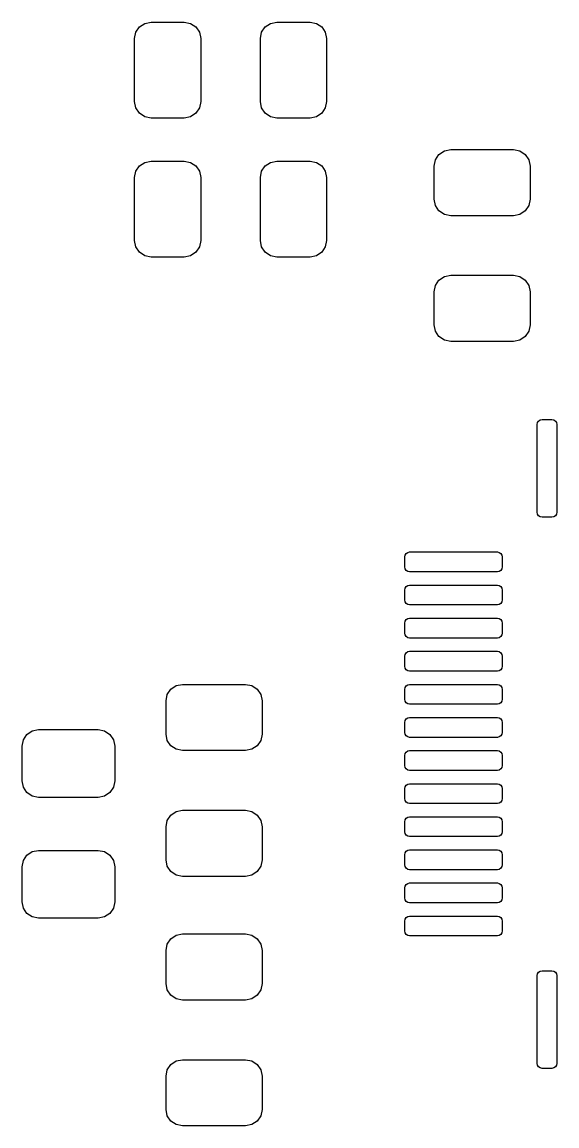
# Model space of a CAD drawing. Extents: x 0.07 to 2.75, y -2.34 to -0.07.
# Drawn here: x 0.733 to 1.051, y -1.926 to -1.27 of the extents above; entities that cross this region are included whole.
import ezdxf

# ---------------------------------------------------------------- set-up
doc = ezdxf.new("R2010")
doc.units = 0
doc.header["$MEASUREMENT"] = 0
doc.layers.add('BLACK', color=7, linetype='CONTINUOUS')

msp = doc.modelspace()

# ---------------------------------------------------------------- linework, layer by layer
at = {"layer": 'BLACK', "linetype": 'CONTINUOUS'}
for p, q in [((0.800749, -1.27596), (0.802883, -1.27276)), ((0.802883, -1.27276), (0.806076, -1.27063)), ((0.806076, -1.27063), (0.809843, -1.26988)), ((0.809843, -1.26988), (0.829528, -1.26988)), ((0.829528, -1.26988), (0.833294, -1.27063)), ((0.833294, -1.27063), (0.836487, -1.27276)), ((0.836487, -1.27276), (0.838621, -1.27596)), ((0.875552, -1.27596), (0.877686, -1.27276)), ((0.877686, -1.27276), (0.880879, -1.27063)), ((0.880879, -1.27063), (0.884646, -1.26988)), ((0.884646, -1.26988), (0.904331, -1.26988)), ((0.904331, -1.26988), (0.908097, -1.27063)), ((0.908097, -1.27063), (0.91129, -1.27276)), ((0.91129, -1.27276), (0.913424, -1.27596)), ((0.8, -1.27972), (0.800749, -1.27596)), ((0.8, -1.31713), (0.8, -1.27972)), ((0.838621, -1.27596), (0.83937, -1.27972)), ((0.83937, -1.27972), (0.83937, -1.31713)), ((0.874803, -1.27972), (0.875552, -1.27596)), ((0.874803, -1.31713), (0.874803, -1.27972)), ((0.913424, -1.27596), (0.914173, -1.27972)), ((0.914173, -1.27972), (0.914173, -1.31713)), ((0.800749, -1.32089), (0.8, -1.31713)), ((0.83937, -1.31713), (0.838621, -1.32089)), ((0.875552, -1.32089), (0.874803, -1.31713)), ((0.914173, -1.31713), (0.913424, -1.32089)), ((0.802883, -1.32409), (0.800749, -1.32089)), ((0.806076, -1.32622), (0.802883, -1.32409)), ((0.836487, -1.32409), (0.833294, -1.32622)), ((0.838621, -1.32089), (0.836487, -1.32409)), ((0.877686, -1.32409), (0.875552, -1.32089)), ((0.880879, -1.32622), (0.877686, -1.32409)), ((0.91129, -1.32409), (0.908097, -1.32622)), ((0.913424, -1.32089), (0.91129, -1.32409)), ((0.809843, -1.32697), (0.806076, -1.32622)), ((0.829528, -1.32697), (0.809843, -1.32697)), ((0.833294, -1.32622), (0.829528, -1.32697)), ((0.884646, -1.32697), (0.880879, -1.32622)), ((0.904331, -1.32697), (0.884646, -1.32697)), ((0.908097, -1.32622), (0.904331, -1.32697)), ((0.984226, -1.34642), (0.987992, -1.34567)), ((0.987992, -1.34567), (1.02539, -1.34567)), ((1.02539, -1.34567), (1.02916, -1.34642)), ((0.97815, -1.35551), (0.978899, -1.35175)), ((0.978899, -1.35175), (0.981032, -1.34855)), ((0.981032, -1.34855), (0.984226, -1.34642)), ((1.02916, -1.34642), (1.03235, -1.34855)), ((1.03235, -1.34855), (1.03449, -1.35175)), ((1.03449, -1.35175), (1.03524, -1.35551)), ((0.8, -1.3624), (0.800749, -1.35864)), ((0.800749, -1.35864), (0.802883, -1.35544)), ((0.802883, -1.35544), (0.806076, -1.35331)), ((0.806076, -1.35331), (0.809843, -1.35256)), ((0.809843, -1.35256), (0.829528, -1.35256)), ((0.829528, -1.35256), (0.833294, -1.35331)), ((0.833294, -1.35331), (0.836487, -1.35544)), ((0.836487, -1.35544), (0.838621, -1.35864)), ((0.838621, -1.35864), (0.83937, -1.3624)), ((0.874803, -1.3624), (0.875552, -1.35864)), ((0.875552, -1.35864), (0.877686, -1.35544)), ((0.877686, -1.35544), (0.880879, -1.35331)), ((0.880879, -1.35331), (0.884646, -1.35256)), ((0.884646, -1.35256), (0.904331, -1.35256)), ((0.904331, -1.35256), (0.908097, -1.35331)), ((0.908097, -1.35331), (0.91129, -1.35544)), ((0.91129, -1.35544), (0.913424, -1.35864)), ((0.913424, -1.35864), (0.914173, -1.3624)), ((0.97815, -1.3752), (0.97815, -1.35551)), ((1.03524, -1.35551), (1.03524, -1.3752)), ((0.8, -1.3998), (0.8, -1.3624)), ((0.83937, -1.3624), (0.83937, -1.3998)), ((0.874803, -1.3998), (0.874803, -1.3624)), ((0.914173, -1.3624), (0.914173, -1.3998)), ((0.978899, -1.37896), (0.97815, -1.3752)), ((1.03524, -1.3752), (1.03449, -1.37896)), ((0.981032, -1.38216), (0.978899, -1.37896)), ((0.984226, -1.38429), (0.981032, -1.38216)), ((0.987992, -1.38504), (0.984226, -1.38429)), ((1.02539, -1.38504), (0.987992, -1.38504)), ((1.02916, -1.38429), (1.02539, -1.38504)), ((1.03235, -1.38216), (1.02916, -1.38429)), ((1.03449, -1.37896), (1.03235, -1.38216)), ((0.800749, -1.40357), (0.8, -1.3998)), ((0.802883, -1.40676), (0.800749, -1.40357)), ((0.838621, -1.40357), (0.836487, -1.40676)), ((0.83937, -1.3998), (0.838621, -1.40357)), ((0.875552, -1.40357), (0.874803, -1.3998)), ((0.877686, -1.40676), (0.875552, -1.40357)), ((0.913424, -1.40357), (0.91129, -1.40676)), ((0.914173, -1.3998), (0.913424, -1.40357)), ((0.806076, -1.4089), (0.802883, -1.40676)), ((0.809843, -1.40965), (0.806076, -1.4089)), ((0.829528, -1.40965), (0.809843, -1.40965)), ((0.833294, -1.4089), (0.829528, -1.40965)), ((0.836487, -1.40676), (0.833294, -1.4089)), ((0.880879, -1.4089), (0.877686, -1.40676)), ((0.884646, -1.40965), (0.880879, -1.4089)), ((0.904331, -1.40965), (0.884646, -1.40965)), ((0.908097, -1.4089), (0.904331, -1.40965)), ((0.91129, -1.40676), (0.908097, -1.4089)), ((0.978899, -1.42655), (0.981032, -1.42336)), ((0.981032, -1.42336), (0.984226, -1.42122)), ((0.984226, -1.42122), (0.987992, -1.42047)), ((0.987992, -1.42047), (1.02539, -1.42047)), ((1.02539, -1.42047), (1.02916, -1.42122)), ((1.02916, -1.42122), (1.03235, -1.42336)), ((1.03235, -1.42336), (1.03449, -1.42655)), ((0.97815, -1.43031), (0.978899, -1.42655)), ((0.97815, -1.45), (0.97815, -1.43031)), ((1.03449, -1.42655), (1.03524, -1.43031)), ((1.03524, -1.43031), (1.03524, -1.45)), ((0.978899, -1.45377), (0.97815, -1.45)), ((1.03524, -1.45), (1.03449, -1.45377)), ((0.981032, -1.45696), (0.978899, -1.45377)), ((0.984226, -1.45909), (0.981032, -1.45696)), ((1.03235, -1.45696), (1.02916, -1.45909)), ((1.03449, -1.45377), (1.03235, -1.45696)), ((0.987992, -1.45984), (0.984226, -1.45909)), ((1.02539, -1.45984), (0.987992, -1.45984)), ((1.02916, -1.45909), (1.02539, -1.45984)), ((1.03937, -1.50925), (1.03959, -1.50812)), ((1.03937, -1.56142), (1.03937, -1.50925)), ((1.03959, -1.50812), (1.04023, -1.50716)), ((1.04023, -1.50716), (1.04119, -1.50652)), ((1.04119, -1.50652), (1.04232, -1.5063)), ((1.04232, -1.5063), (1.04823, -1.5063)), ((1.04823, -1.5063), (1.04936, -1.50652)), ((1.04936, -1.50652), (1.05032, -1.50716)), ((1.05032, -1.50716), (1.05096, -1.50812)), ((1.05096, -1.50812), (1.05118, -1.50925)), ((1.05118, -1.50925), (1.05118, -1.56142)), ((1.03959, -1.56255), (1.03937, -1.56142)), ((1.05118, -1.56142), (1.05096, -1.56255)), ((1.04023, -1.56351), (1.03959, -1.56255)), ((1.04119, -1.56415), (1.04023, -1.56351)), ((1.04232, -1.56437), (1.04119, -1.56415)), ((1.04823, -1.56437), (1.04232, -1.56437)), ((1.04936, -1.56415), (1.04823, -1.56437)), ((1.05032, -1.56351), (1.04936, -1.56415)), ((1.05096, -1.56255), (1.05032, -1.56351)), ((0.96063, -1.58799), (0.960855, -1.58686)), ((0.96063, -1.5939), (0.96063, -1.58799)), ((0.960855, -1.58686), (0.961495, -1.5859)), ((0.961495, -1.5859), (0.962453, -1.58526)), ((0.962453, -1.58526), (0.963583, -1.58504)), ((0.963583, -1.58504), (1.01575, -1.58504)), ((1.01575, -1.58504), (1.01688, -1.58526)), ((1.01688, -1.58526), (1.01784, -1.5859)), ((1.01784, -1.5859), (1.01848, -1.58686)), ((1.01848, -1.58686), (1.0187, -1.58799)), ((1.0187, -1.58799), (1.0187, -1.5939)), ((0.960855, -1.59503), (0.96063, -1.5939)), ((0.961495, -1.59599), (0.960855, -1.59503)), ((1.01848, -1.59503), (1.01784, -1.59599)), ((1.0187, -1.5939), (1.01848, -1.59503)), ((0.962453, -1.59663), (0.961495, -1.59599)), ((0.963583, -1.59685), (0.962453, -1.59663)), ((1.01575, -1.59685), (0.963583, -1.59685)), ((1.01688, -1.59663), (1.01575, -1.59685)), ((1.01784, -1.59599), (1.01688, -1.59663)), ((0.96063, -1.60768), (0.960855, -1.60655)), ((0.96063, -1.61358), (0.96063, -1.60768)), ((0.960855, -1.60655), (0.961495, -1.60559)), ((0.961495, -1.60559), (0.962453, -1.60495)), ((0.962453, -1.60495), (0.963583, -1.60472)), ((0.963583, -1.60472), (1.01575, -1.60472)), ((1.01575, -1.60472), (1.01688, -1.60495)), ((1.01688, -1.60495), (1.01784, -1.60559)), ((1.01784, -1.60559), (1.01848, -1.60655)), ((1.01848, -1.60655), (1.0187, -1.60768)), ((1.0187, -1.60768), (1.0187, -1.61358)), ((0.960855, -1.61471), (0.96063, -1.61358)), ((0.961495, -1.61567), (0.960855, -1.61471)), ((1.01848, -1.61471), (1.01784, -1.61567)), ((1.0187, -1.61358), (1.01848, -1.61471)), ((0.962453, -1.61631), (0.961495, -1.61567)), ((0.963583, -1.61654), (0.962453, -1.61631)), ((1.01575, -1.61654), (0.963583, -1.61654)), ((1.01688, -1.61631), (1.01575, -1.61654)), ((1.01784, -1.61567), (1.01688, -1.61631)), ((0.96063, -1.62736), (0.960855, -1.62623)), ((0.96063, -1.63327), (0.96063, -1.62736)), ((0.960855, -1.62623), (0.961495, -1.62527)), ((0.961495, -1.62527), (0.962453, -1.62463)), ((0.962453, -1.62463), (0.963583, -1.62441)), ((0.963583, -1.62441), (1.01575, -1.62441)), ((1.01575, -1.62441), (1.01688, -1.62463)), ((1.01688, -1.62463), (1.01784, -1.62527)), ((1.01784, -1.62527), (1.01848, -1.62623)), ((1.01848, -1.62623), (1.0187, -1.62736)), ((1.0187, -1.62736), (1.0187, -1.63327)), ((0.960855, -1.6344), (0.96063, -1.63327)), ((0.961495, -1.63536), (0.960855, -1.6344)), ((1.01848, -1.6344), (1.01784, -1.63536)), ((1.0187, -1.63327), (1.01848, -1.6344)), ((0.962453, -1.636), (0.961495, -1.63536)), ((0.963583, -1.63622), (0.962453, -1.636)), ((1.01575, -1.63622), (0.963583, -1.63622)), ((1.01688, -1.636), (1.01575, -1.63622)), ((1.01784, -1.63536), (1.01688, -1.636)), ((0.96063, -1.64705), (0.960855, -1.64592)), ((0.96063, -1.65295), (0.96063, -1.64705)), ((0.960855, -1.64592), (0.961495, -1.64496)), ((0.961495, -1.64496), (0.962453, -1.64432)), ((0.962453, -1.64432), (0.963583, -1.64409)), ((0.963583, -1.64409), (1.01575, -1.64409)), ((1.01575, -1.64409), (1.01688, -1.64432)), ((1.01688, -1.64432), (1.01784, -1.64496)), ((1.01784, -1.64496), (1.01848, -1.64592)), ((1.01848, -1.64592), (1.0187, -1.64705)), ((1.0187, -1.64705), (1.0187, -1.65295)), ((0.960855, -1.65408), (0.96063, -1.65295)), ((0.961495, -1.65504), (0.960855, -1.65408)), ((1.01848, -1.65408), (1.01784, -1.65504)), ((1.0187, -1.65295), (1.01848, -1.65408)), ((0.962453, -1.65568), (0.961495, -1.65504)), ((0.963583, -1.65591), (0.962453, -1.65568)), ((1.01575, -1.65591), (0.963583, -1.65591)), ((1.01688, -1.65568), (1.01575, -1.65591)), ((1.01784, -1.65504), (1.01688, -1.65568)), ((0.81945, -1.66986), (0.821584, -1.66666)), ((0.821584, -1.66666), (0.824777, -1.66453)), ((0.824777, -1.66453), (0.828543, -1.66378)), ((0.828543, -1.66378), (0.865945, -1.66378)), ((0.865945, -1.66378), (0.869711, -1.66453)), ((0.869711, -1.66453), (0.872905, -1.66666)), ((0.872905, -1.66666), (0.875038, -1.66986)), ((0.96063, -1.66673), (0.960855, -1.6656)), ((0.96063, -1.67264), (0.96063, -1.66673)), ((0.960855, -1.6656), (0.961495, -1.66464)), ((0.961495, -1.66464), (0.962453, -1.664)), ((0.962453, -1.664), (0.963583, -1.66378)), ((0.963583, -1.66378), (1.01575, -1.66378)), ((1.01575, -1.66378), (1.01688, -1.664)), ((1.01688, -1.664), (1.01784, -1.66464)), ((1.01784, -1.66464), (1.01848, -1.6656)), ((1.01848, -1.6656), (1.0187, -1.66673)), ((1.0187, -1.66673), (1.0187, -1.67264)), ((0.818701, -1.67362), (0.81945, -1.66986)), ((0.818701, -1.69331), (0.818701, -1.67362)), ((0.875038, -1.66986), (0.875787, -1.67362)), ((0.875787, -1.67362), (0.875787, -1.69331)), ((0.960855, -1.67377), (0.96063, -1.67264)), ((0.961495, -1.67473), (0.960855, -1.67377)), ((1.01848, -1.67377), (1.01784, -1.67473)), ((1.0187, -1.67264), (1.01848, -1.67377)), ((0.962453, -1.67537), (0.961495, -1.67473)), ((0.963583, -1.67559), (0.962453, -1.67537)), ((1.01575, -1.67559), (0.963583, -1.67559)), ((1.01688, -1.67537), (1.01575, -1.67559)), ((1.01784, -1.67473), (1.01688, -1.67537)), ((0.96063, -1.68642), (0.960855, -1.68529)), ((0.96063, -1.69232), (0.96063, -1.68642)), ((0.960855, -1.68529), (0.961495, -1.68433)), ((0.961495, -1.68433), (0.962453, -1.68369)), ((0.962453, -1.68369), (0.963583, -1.68346)), ((0.963583, -1.68346), (1.01575, -1.68346)), ((1.01575, -1.68346), (1.01688, -1.68369)), ((1.01688, -1.68369), (1.01784, -1.68433)), ((1.01784, -1.68433), (1.01848, -1.68529)), ((1.01848, -1.68529), (1.0187, -1.68642)), ((1.0187, -1.68642), (1.0187, -1.69232)), ((0.73382, -1.69673), (0.735954, -1.69353)), ((0.735954, -1.69353), (0.739147, -1.6914)), ((0.739147, -1.6914), (0.742913, -1.69065)), ((0.742913, -1.69065), (0.778346, -1.69065)), ((0.778346, -1.69065), (0.782113, -1.6914)), ((0.782113, -1.6914), (0.785306, -1.69353)), ((0.785306, -1.69353), (0.78744, -1.69673)), ((0.81945, -1.69707), (0.818701, -1.69331)), ((0.875787, -1.69331), (0.875038, -1.69707)), ((0.960855, -1.69345), (0.96063, -1.69232)), ((0.961495, -1.69441), (0.960855, -1.69345)), ((1.01848, -1.69345), (1.01784, -1.69441)), ((1.0187, -1.69232), (1.01848, -1.69345)), ((0.733071, -1.70049), (0.73382, -1.69673)), ((0.78744, -1.69673), (0.788189, -1.70049)), ((0.821584, -1.70027), (0.81945, -1.69707)), ((0.824777, -1.7024), (0.821584, -1.70027)), ((0.872905, -1.70027), (0.869711, -1.7024)), ((0.875038, -1.69707), (0.872905, -1.70027)), ((0.962453, -1.69505), (0.961495, -1.69441)), ((0.963583, -1.69528), (0.962453, -1.69505)), ((1.01575, -1.69528), (0.963583, -1.69528)), ((1.01688, -1.69505), (1.01575, -1.69528)), ((1.01784, -1.69441), (1.01688, -1.69505)), ((0.733071, -1.72116), (0.733071, -1.70049)), ((0.788189, -1.70049), (0.788189, -1.72116)), ((0.828543, -1.70315), (0.824777, -1.7024)), ((0.865945, -1.70315), (0.828543, -1.70315)), ((0.869711, -1.7024), (0.865945, -1.70315)), ((0.96063, -1.7061), (0.960855, -1.70497)), ((0.96063, -1.71201), (0.96063, -1.7061)), ((0.960855, -1.70497), (0.961495, -1.70401)), ((0.961495, -1.70401), (0.962453, -1.70337)), ((0.962453, -1.70337), (0.963583, -1.70315)), ((0.963583, -1.70315), (1.01575, -1.70315)), ((1.01575, -1.70315), (1.01688, -1.70337)), ((1.01688, -1.70337), (1.01784, -1.70401)), ((1.01784, -1.70401), (1.01848, -1.70497)), ((1.01848, -1.70497), (1.0187, -1.7061)), ((1.0187, -1.7061), (1.0187, -1.71201)), ((0.960855, -1.71314), (0.96063, -1.71201)), ((0.961495, -1.7141), (0.960855, -1.71314)), ((1.01848, -1.71314), (1.01784, -1.7141)), ((1.0187, -1.71201), (1.01848, -1.71314)), ((0.962453, -1.71474), (0.961495, -1.7141)), ((0.963583, -1.71496), (0.962453, -1.71474)), ((1.01575, -1.71496), (0.963583, -1.71496)), ((1.01688, -1.71474), (1.01575, -1.71496)), ((1.01784, -1.7141), (1.01688, -1.71474)), ((0.73382, -1.72493), (0.733071, -1.72116)), ((0.735954, -1.72812), (0.73382, -1.72493)), ((0.78744, -1.72493), (0.785306, -1.72812)), ((0.788189, -1.72116), (0.78744, -1.72493)), ((0.96063, -1.72579), (0.960855, -1.72466)), ((0.96063, -1.73169), (0.96063, -1.72579)), ((0.960855, -1.72466), (0.961495, -1.7237)), ((0.961495, -1.7237), (0.962453, -1.72306)), ((0.962453, -1.72306), (0.963583, -1.72283)), ((0.963583, -1.72283), (1.01575, -1.72283)), ((1.01575, -1.72283), (1.01688, -1.72306)), ((1.01688, -1.72306), (1.01784, -1.7237)), ((1.01784, -1.7237), (1.01848, -1.72466)), ((1.01848, -1.72466), (1.0187, -1.72579)), ((1.0187, -1.72579), (1.0187, -1.73169)), ((0.739147, -1.73025), (0.735954, -1.72812)), ((0.742913, -1.731), (0.739147, -1.73025)), ((0.778346, -1.731), (0.742913, -1.731)), ((0.782113, -1.73025), (0.778346, -1.731)), ((0.785306, -1.72812), (0.782113, -1.73025)), ((0.960855, -1.73282), (0.96063, -1.73169)), ((0.961495, -1.73378), (0.960855, -1.73282)), ((1.01848, -1.73282), (1.01784, -1.73378)), ((1.0187, -1.73169), (1.01848, -1.73282)), ((0.821584, -1.74147), (0.824777, -1.73933)), ((0.824777, -1.73933), (0.828543, -1.73858)), ((0.828543, -1.73858), (0.865945, -1.73858)), ((0.865945, -1.73858), (0.869711, -1.73933)), ((0.869711, -1.73933), (0.872905, -1.74147)), ((0.962453, -1.73442), (0.961495, -1.73378)), ((0.963583, -1.73465), (0.962453, -1.73442)), ((1.01575, -1.73465), (0.963583, -1.73465)), ((1.01688, -1.73442), (1.01575, -1.73465)), ((1.01784, -1.73378), (1.01688, -1.73442)), ((0.818701, -1.74843), (0.81945, -1.74466)), ((0.81945, -1.74466), (0.821584, -1.74147)), ((0.872905, -1.74147), (0.875038, -1.74466)), ((0.875038, -1.74466), (0.875787, -1.74843)), ((0.96063, -1.74547), (0.960855, -1.74434)), ((0.96063, -1.75138), (0.96063, -1.74547)), ((0.960855, -1.74434), (0.961495, -1.74338)), ((0.961495, -1.74338), (0.962453, -1.74274)), ((0.962453, -1.74274), (0.963583, -1.74252)), ((0.963583, -1.74252), (1.01575, -1.74252)), ((1.01575, -1.74252), (1.01688, -1.74274)), ((1.01688, -1.74274), (1.01784, -1.74338)), ((1.01784, -1.74338), (1.01848, -1.74434)), ((1.01848, -1.74434), (1.0187, -1.74547)), ((1.0187, -1.74547), (1.0187, -1.75138)), ((0.818701, -1.76811), (0.818701, -1.74843)), ((0.875787, -1.74843), (0.875787, -1.76811)), ((0.960855, -1.75251), (0.96063, -1.75138)), ((0.961495, -1.75347), (0.960855, -1.75251)), ((1.01848, -1.75251), (1.01784, -1.75347)), ((1.0187, -1.75138), (1.01848, -1.75251)), ((0.962453, -1.75411), (0.961495, -1.75347)), ((0.963583, -1.75433), (0.962453, -1.75411)), ((1.01575, -1.75433), (0.963583, -1.75433)), ((1.01688, -1.75411), (1.01575, -1.75433)), ((1.01784, -1.75347), (1.01688, -1.75411)), ((0.73382, -1.76858), (0.735954, -1.76538)), ((0.735954, -1.76538), (0.739147, -1.76325)), ((0.739147, -1.76325), (0.742913, -1.7625)), ((0.742913, -1.7625), (0.778346, -1.7625)), ((0.778346, -1.7625), (0.782113, -1.76325)), ((0.782113, -1.76325), (0.785306, -1.76538)), ((0.785306, -1.76538), (0.78744, -1.76858)), ((0.96063, -1.76516), (0.960855, -1.76403)), ((0.96063, -1.77106), (0.96063, -1.76516)), ((0.960855, -1.76403), (0.961495, -1.76307)), ((0.961495, -1.76307), (0.962453, -1.76243)), ((0.962453, -1.76243), (0.963583, -1.7622)), ((0.963583, -1.7622), (1.01575, -1.7622)), ((1.01575, -1.7622), (1.01688, -1.76243)), ((1.01688, -1.76243), (1.01784, -1.76307)), ((1.01784, -1.76307), (1.01848, -1.76403)), ((1.01848, -1.76403), (1.0187, -1.76516)), ((1.0187, -1.76516), (1.0187, -1.77106)), ((0.733071, -1.77234), (0.73382, -1.76858)), ((0.733071, -1.79301), (0.733071, -1.77234)), ((0.78744, -1.76858), (0.788189, -1.77234)), ((0.788189, -1.77234), (0.788189, -1.79301)), ((0.81945, -1.77188), (0.818701, -1.76811)), ((0.821584, -1.77507), (0.81945, -1.77188)), ((0.875038, -1.77188), (0.872905, -1.77507)), ((0.875787, -1.76811), (0.875038, -1.77188)), ((0.960855, -1.77219), (0.96063, -1.77106)), ((0.961495, -1.77315), (0.960855, -1.77219)), ((1.01848, -1.77219), (1.01784, -1.77315)), ((1.0187, -1.77106), (1.01848, -1.77219)), ((0.824777, -1.7772), (0.821584, -1.77507)), ((0.828543, -1.77795), (0.824777, -1.7772)), ((0.865945, -1.77795), (0.828543, -1.77795)), ((0.869711, -1.7772), (0.865945, -1.77795)), ((0.872905, -1.77507), (0.869711, -1.7772)), ((0.962453, -1.77379), (0.961495, -1.77315)), ((0.963583, -1.77402), (0.962453, -1.77379)), ((1.01575, -1.77402), (0.963583, -1.77402)), ((1.01688, -1.77379), (1.01575, -1.77402)), ((1.01784, -1.77315), (1.01688, -1.77379)), ((0.96063, -1.78484), (0.960855, -1.78371)), ((0.96063, -1.79075), (0.96063, -1.78484)), ((0.960855, -1.78371), (0.961495, -1.78275)), ((0.961495, -1.78275), (0.962453, -1.78211)), ((0.962453, -1.78211), (0.963583, -1.78189)), ((0.963583, -1.78189), (1.01575, -1.78189)), ((1.01575, -1.78189), (1.01688, -1.78211)), ((1.01688, -1.78211), (1.01784, -1.78275)), ((1.01784, -1.78275), (1.01848, -1.78371)), ((1.01848, -1.78371), (1.0187, -1.78484)), ((1.0187, -1.78484), (1.0187, -1.79075)), ((0.960855, -1.79188), (0.96063, -1.79075)), ((0.961495, -1.79284), (0.960855, -1.79188)), ((1.01848, -1.79188), (1.01784, -1.79284)), ((1.0187, -1.79075), (1.01848, -1.79188)), ((0.73382, -1.79678), (0.733071, -1.79301)), ((0.735954, -1.79997), (0.73382, -1.79678)), ((0.78744, -1.79678), (0.785306, -1.79997)), ((0.788189, -1.79301), (0.78744, -1.79678)), ((0.962453, -1.79348), (0.961495, -1.79284)), ((0.963583, -1.7937), (0.962453, -1.79348)), ((1.01575, -1.7937), (0.963583, -1.7937)), ((1.01688, -1.79348), (1.01575, -1.7937)), ((1.01784, -1.79284), (1.01688, -1.79348)), ((0.739147, -1.80211), (0.735954, -1.79997)), ((0.742913, -1.80285), (0.739147, -1.80211)), ((0.778346, -1.80285), (0.742913, -1.80285)), ((0.782113, -1.80211), (0.778346, -1.80285)), ((0.785306, -1.79997), (0.782113, -1.80211)), ((0.96063, -1.80453), (0.960855, -1.8034)), ((0.96063, -1.81043), (0.96063, -1.80453)), ((0.960855, -1.8034), (0.961495, -1.80244)), ((0.961495, -1.80244), (0.962453, -1.8018)), ((0.962453, -1.8018), (0.963583, -1.80157)), ((0.963583, -1.80157), (1.01575, -1.80157)), ((1.01575, -1.80157), (1.01688, -1.8018)), ((1.01688, -1.8018), (1.01784, -1.80244)), ((1.01784, -1.80244), (1.01848, -1.8034)), ((1.01848, -1.8034), (1.0187, -1.80453)), ((1.0187, -1.80453), (1.0187, -1.81043)), ((0.960855, -1.81156), (0.96063, -1.81043)), ((0.961495, -1.81252), (0.960855, -1.81156)), ((1.01848, -1.81156), (1.01784, -1.81252)), ((1.0187, -1.81043), (1.01848, -1.81156)), ((0.818701, -1.82205), (0.81945, -1.81828)), ((0.81945, -1.81828), (0.821584, -1.81509)), ((0.821584, -1.81509), (0.824777, -1.81295)), ((0.824777, -1.81295), (0.828543, -1.8122)), ((0.828543, -1.8122), (0.865945, -1.8122)), ((0.865945, -1.8122), (0.869711, -1.81295)), ((0.869711, -1.81295), (0.872905, -1.81509)), ((0.872905, -1.81509), (0.875038, -1.81828)), ((0.875038, -1.81828), (0.875787, -1.82205)), ((0.962453, -1.81316), (0.961495, -1.81252)), ((0.963583, -1.81339), (0.962453, -1.81316)), ((1.01575, -1.81339), (0.963583, -1.81339)), ((1.01688, -1.81316), (1.01575, -1.81339)), ((1.01784, -1.81252), (1.01688, -1.81316)), ((0.818701, -1.84173), (0.818701, -1.82205)), ((0.875787, -1.82205), (0.875787, -1.84173)), ((1.03937, -1.83701), (1.03959, -1.83588)), ((1.03937, -1.88917), (1.03937, -1.83701)), ((1.03959, -1.83588), (1.04023, -1.83492)), ((1.04023, -1.83492), (1.04119, -1.83428)), ((1.04119, -1.83428), (1.04232, -1.83406)), ((1.04232, -1.83406), (1.04823, -1.83406)), ((1.04823, -1.83406), (1.04936, -1.83428)), ((1.04936, -1.83428), (1.05032, -1.83492)), ((1.05032, -1.83492), (1.05096, -1.83588)), ((1.05096, -1.83588), (1.05118, -1.83701)), ((1.05118, -1.83701), (1.05118, -1.88917)), ((0.81945, -1.8455), (0.818701, -1.84173)), ((0.875787, -1.84173), (0.875038, -1.8455)), ((0.821584, -1.84869), (0.81945, -1.8455)), ((0.824777, -1.85083), (0.821584, -1.84869)), ((0.828543, -1.85157), (0.824777, -1.85083)), ((0.869711, -1.85083), (0.865945, -1.85157)), ((0.872905, -1.84869), (0.869711, -1.85083)), ((0.875038, -1.8455), (0.872905, -1.84869)), ((0.865945, -1.85157), (0.828543, -1.85157)), ((0.81945, -1.89308), (0.821584, -1.88989)), ((0.821584, -1.88989), (0.824777, -1.88776)), ((0.824777, -1.88776), (0.828543, -1.88701)), ((0.828543, -1.88701), (0.865945, -1.88701)), ((0.865945, -1.88701), (0.869711, -1.88776)), ((0.869711, -1.88776), (0.872905, -1.88989)), ((0.872905, -1.88989), (0.875038, -1.89308)), ((1.03959, -1.8903), (1.03937, -1.88917)), ((1.04023, -1.89126), (1.03959, -1.8903)), ((1.05096, -1.8903), (1.05032, -1.89126)), ((1.05118, -1.88917), (1.05096, -1.8903)), ((0.818701, -1.89685), (0.81945, -1.89308)), ((0.818701, -1.91654), (0.818701, -1.89685)), ((0.875038, -1.89308), (0.875787, -1.89685)), ((0.875787, -1.89685), (0.875787, -1.91654)), ((1.04119, -1.8919), (1.04023, -1.89126)), ((1.04232, -1.89213), (1.04119, -1.8919)), ((1.04823, -1.89213), (1.04232, -1.89213)), ((1.04936, -1.8919), (1.04823, -1.89213)), ((1.05032, -1.89126), (1.04936, -1.8919)), ((0.81945, -1.9203), (0.818701, -1.91654)), ((0.875787, -1.91654), (0.875038, -1.9203)), ((0.821584, -1.9235), (0.81945, -1.9203)), ((0.824777, -1.92563), (0.821584, -1.9235)), ((0.872905, -1.9235), (0.869711, -1.92563)), ((0.875038, -1.9203), (0.872905, -1.9235)), ((0.828543, -1.92638), (0.824777, -1.92563)), ((0.865945, -1.92638), (0.828543, -1.92638)), ((0.869711, -1.92563), (0.865945, -1.92638))]:
    msp.add_line(p, q, dxfattribs=at)

doc.saveas('drawing.dxf')
